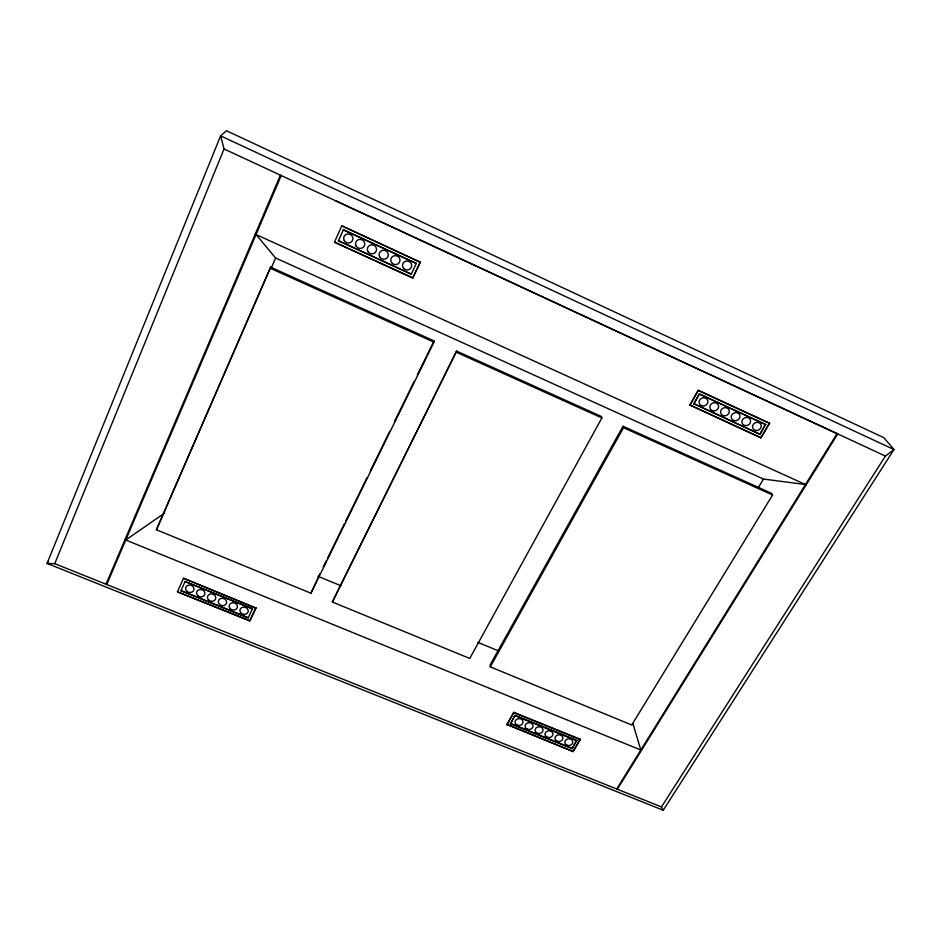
<?xml version="1.0" encoding="UTF-8"?>
<svg xmlns="http://www.w3.org/2000/svg" width="941" height="941" viewBox="0 0 941 941"><rect width="100%" height="100%" fill="white"/><g stroke="black" fill="none" stroke-linecap="round" stroke-linejoin="round"><path stroke-width="1.41" d="M433.954 342.148L434.013 340.901L270.667 267.138L156.441 529.771L310.93 593.218L433.954 342.148L270.102 268.185M420.262 262.233L341.795 225.816L334.478 242.155L412.746 278.054L420.262 262.233L341.795 225.816M416.298 263.421L343.371 229.804L416.298 263.421L411.276 274.172L338.466 240.743L411.276 274.172M412.746 278.054L420.286 262.033M332.338 602.005L456.597 351.099L601.428 416.498L601.875 417.945L469.771 658.453L332.338 602.005L456.597 351.099M310.93 593.218L320.022 573.61M255.87 608.062L183.507 578.268L177.437 591.818L249.718 621.001L255.87 608.062L183.507 578.268M249.718 621.001L255.987 607.674M252.435 608.827L185.083 581.514L252.435 608.827L248.224 617.837L180.978 590.666L248.224 617.837M334.478 242.155L412.77 277.842M48.556 561.071L47.05 563.424L54.743 563.659L224.052 148.972L220.606 135.857L226.44 130.74L883.787 437.636L893.95 449.539L663.24 810.26L47.05 563.424L220.606 135.857L893.95 449.539L885.422 456.067L661.464 806.931L663.24 810.26M177.437 591.818L248.471 620.072M106.004 584.208L280.418 175.144M106.745 584.502L281.23 175.52M270.667 267.138L156.441 529.771M271.537 267.409L275.619 258.01L256.046 234.544M335.608 200.774L837.055 433.613L616.696 788.97M180.978 590.666L185.083 581.514M338.466 240.743L343.371 229.804M323.245 567.035L326.468 560.448M327.75 557.825L344.512 523.619M345.794 520.985L367.061 477.581M370.284 471.006L389.609 431.531M394.761 421.015L414.099 381.552M417.322 374.965L426.344 356.557M426.979 355.239L434.013 340.901M623.013 426.249L490.179 664.84L490.285 666.875L631.764 724.982L772.573 495.001L771.644 493.366L623.013 426.249L623.518 427.708L772.573 495.001M490.285 666.875L623.518 427.708M506.94 724.429L513.868 712.325L580.256 739.261L573.198 751.6L506.94 724.429L573.198 751.6M689.859 404.971L698.269 390.28L769.503 423.144L761.057 437.847L689.859 404.971L761.057 437.847M506.976 724.864L513.868 712.325M690 405.253L698.269 390.28M510.481 723.794L515.056 715.313L510.481 723.794L572.081 748.683L576.751 740.32L572.081 748.683M693.776 403.677L699.386 393.914L765.574 424.426L760.022 434.319L693.776 403.677L760.022 434.319M693.929 403.96L699.386 393.914M759.846 434.013L765.574 424.426M573.14 751.153L580.256 739.261M760.881 437.553L769.503 423.144M758.164 487.861L763.492 479.063L805.472 484.533M617.331 789.228L837.749 433.93M125.729 540.005L164.769 512.963M54.743 563.659L661.464 806.931M513.904 712.749L580.326 739.697M516.397 715.854L575.41 739.779M515.092 715.736L576.821 740.755M510.445 723.358L572.022 748.236M124.977 539.699L641.491 750.295M317.94 576.268L340.995 585.796M477.899 642.385L498.236 650.784M275.619 258.01L763.492 479.063M456.608 352.369L601.875 417.945M255.246 234.18L806.166 484.85M698.41 390.562L769.691 423.438M699.528 394.185L765.762 424.709M224.052 148.972L885.422 456.067M632.881 723.535L640.845 750.024M241.155 613.214A4.187 3.635 11.6 0 0 248.106 611.873A4.187 3.635 11.6 0 0 242.978 607.168A4.187 3.635 11.6 0 0 241.155 613.214M230.369 608.851A4.187 3.646 12.3 0 0 237.32 607.51A4.187 3.646 12.3 0 0 232.168 602.793A4.187 3.646 12.3 0 0 230.369 608.851M208.69 600.087A4.211 3.658 13.6 0 0 215.665 598.735A4.211 3.658 13.6 0 0 210.455 593.994A4.211 3.658 13.6 0 0 208.69 600.087M197.81 595.688A4.223 3.67 14.2 0 0 204.785 594.336A4.223 3.67 14.2 0 0 199.551 589.584A4.223 3.67 14.2 0 0 197.81 595.688M219.547 604.475A4.199 3.658 12.9 0 0 226.51 603.122A4.199 3.658 12.9 0 0 221.335 598.405A4.199 3.658 12.9 0 0 219.547 604.475M186.894 591.277A4.235 3.67 14.9 0 0 193.87 589.913A4.235 3.67 14.9 0 0 188.623 585.149A4.235 3.67 14.9 0 0 186.894 591.277M756.27 430.496A4.458 3.999 -24.7 0 0 760.904 424.567A4.458 3.999 -24.7 0 0 753.388 424.215A4.458 3.999 -24.7 0 0 756.27 430.496M745.119 425.567A4.458 4.011 -24.5 0 0 750.483 420.168A4.458 4.011 -24.5 0 0 743.143 418.898A4.458 4.011 -24.5 0 0 745.119 425.567M723.829 415.781A4.47 4.046 -24.1 0 0 729.181 410.358A4.47 4.046 -24.1 0 0 721.806 409.076A4.47 4.046 -24.1 0 0 723.829 415.781M713.125 410.876A4.47 4.058 -23.8 0 0 718.477 405.43A4.47 4.058 -23.8 0 0 711.09 404.136A4.47 4.058 -23.8 0 0 713.125 410.876M734.486 420.686A4.458 4.023 -24.3 0 0 739.849 415.275A4.458 4.023 -24.3 0 0 732.498 413.993A4.458 4.023 -24.3 0 0 734.486 420.686M702.409 405.947A4.47 4.07 -23.6 0 0 707.738 400.49A4.47 4.07 -23.6 0 0 700.339 399.196A4.47 4.07 -23.6 0 0 702.409 405.947M403.724 268.503A4.599 4.47 14.4 0 0 411.476 266.879A4.599 4.47 14.4 0 0 406.065 261.116A4.599 4.47 14.4 0 0 403.724 268.503M391.668 262.68A4.611 4.482 18 0 0 399.596 262.057A4.611 4.482 18 0 0 394.961 255.646A4.611 4.482 18 0 0 391.668 262.68M368.19 251.894A4.634 4.505 24.5 0 0 376.141 251.271A4.634 4.505 24.5 0 0 371.46 244.813A4.634 4.505 24.5 0 0 368.19 251.894M356.074 245.966A4.658 4.505 27.3 0 0 364.085 246.366A4.658 4.505 27.3 0 0 360.25 239.367A4.658 4.505 27.3 0 0 356.074 245.966M379.941 257.293A4.623 4.493 21.4 0 0 387.88 256.67A4.623 4.493 21.4 0 0 383.234 250.235A4.623 4.493 21.4 0 0 379.941 257.293M344.241 240.52A4.67 4.517 29.9 0 0 352.263 240.931A4.67 4.517 29.9 0 0 348.405 233.909A4.67 4.517 29.9 0 0 344.241 240.52M566.988 745.225A3.976 3.352 -5.8 0 0 572.775 741.908A3.976 3.352 -5.8 0 0 566.647 739.426A3.976 3.352 -5.8 0 0 566.988 745.225M557.107 741.226A3.987 3.364 -5.4 0 0 562.883 737.897A3.987 3.364 -5.4 0 0 556.743 735.415A3.987 3.364 -5.4 0 0 557.107 741.226M537.252 733.204A3.987 3.388 -4.5 0 0 543.028 729.863A3.987 3.388 -4.5 0 0 536.864 727.358A3.987 3.388 -4.5 0 0 537.252 733.204M527.289 729.181A3.999 3.399 -4.1 0 0 533.065 725.829A3.999 3.399 -4.1 0 0 526.878 723.311A3.999 3.399 -4.1 0 0 527.289 729.181M547.192 737.226A3.987 3.376 -4.9 0 0 552.967 733.886A3.987 3.376 -4.9 0 0 546.815 731.392A3.987 3.376 -4.9 0 0 547.192 737.226M516.844 724.923A3.999 3.399 -3.6 0 0 523.067 722.217A3.999 3.399 -3.6 0 0 517.315 719.03A3.999 3.399 -3.6 0 0 516.844 724.923"/></g></svg>
